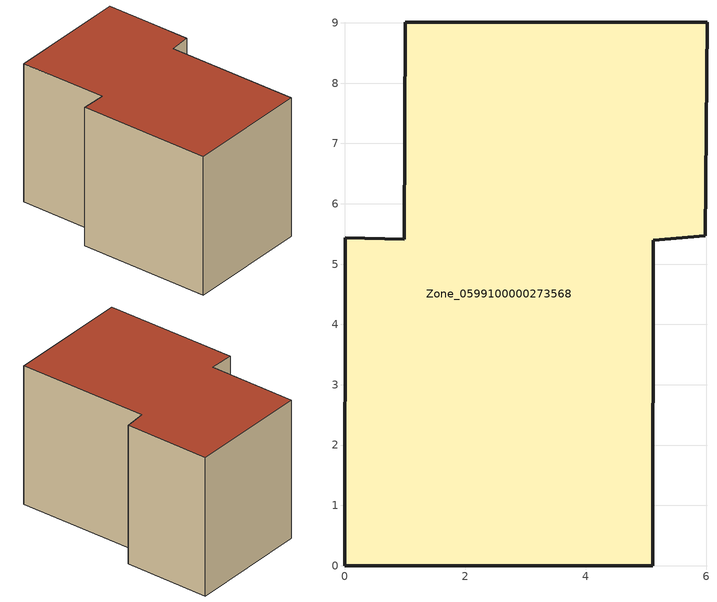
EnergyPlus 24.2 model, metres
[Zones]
Zone_0599100000273568
 floor ground (C_G): 5.11,0 0,0 0.01,5.44 0.99,5.41 1.01,9.01 6.01,9.01 5.98,5.47 5.12,5.4 z0
 wall outside (C_F): 0.99,5.41 0.01,5.44 0,0 5.11,0 5.12,5.4 5.98,5.47 6.01,9.01 1.01,9.01 0.99,5.41 z0:5.85
 roof outside (C_R): 6.01,9.01 1.01,9.01 0.99,5.41 0.01,5.44 0,0 5.11,0 5.12,5.4 5.98,5.47 z5.85
[BUILDING]
Pand.0599100000273568: North Axis=0; Terrain=City; Loads Convergence Tolerance Value=0.04; Temperature Convergence Tolerance Value=0.4; Solar Distribution=FullExterior; Maximum Number of Warmup Days=25; Minimum Number of Warmup Days=1
[Site:Location]
Rotterdam.The.Hague.AP_ZH_NLD Design_Conditions: Latitude=51.96; Longitude=4.45; Time Zone=1; Elevation=-4.5
[SITE:GROUNDTEMPERATURE:BUILDINGSURFACE]
18, 18, 18, 18, 18, 18, 18, 18, 18, 18, 18, 18
[MATERIAL] Thermal Absorptance=0.9; Solar Absorptance=0.7; Visible Absorptance=0.7
Name | Roughness | Thickness | Conductivity | Density | Specific Heat
G.TI.1946-1964 | MediumSmooth | 0.15 | 1 | 540 | 1210
F.TI.1946-1964 | Rough | 0.3 | 0.857143 | 1920 | 840
R.TI.1946-1964 | MediumRough | 0.2 | 0.277778 | 1500 | 1000
[CONSTRUCTION]
C_G: G.TI.1946-1964
C_F: F.TI.1946-1964
C_R: R.TI.1946-1964
[ZONE]
Zone_0599100000273568: Type=1; Multiplier=1; Ceiling Height=Autocalculate; Volume=Autocalculate; Floor Area=autocalculate; Part of Total Floor Area=Yes
[ZONEINFILTRATION:DESIGNFLOWRATE]
Infil_Zone_0599100000273568: Zone or ZoneList or Space or SpaceList=Zone_0599100000273568; Schedule=AlwaysOn; Design Flow Rate Calculation Method=Flow/Area; Flow Rate per Floor Area=0.003; Constant Term Coefficient=1; Temperature Term Coefficient=0; Velocity Term Coefficient=0; Velocity Squared Term Coefficient=0
[HVACTEMPLATE:ZONE:IDEALLOADSAIRSYSTEM]
Zone_0599100000273568: Maximum Heating Supply Air Temperature=50; Minimum Cooling Supply Air Temperature=13; Maximum Heating Supply Air Humidity Ratio=0.0156; Minimum Cooling Supply Air Humidity Ratio=0.0077; Heating Limit=NoLimit; Cooling Limit=NoLimit; Dehumidification Control Type=ConstantSensibleHeatRatio; Cooling Sensible Heat Ratio=0.7; Dehumidification Setpoint=60; Humidification Control Type=None; Humidification Setpoint=30; Outdoor Air Method=None; Outdoor Air Flow Rate per Person=0.00944; Outdoor Air Flow Rate per Zone Floor Area=0; Outdoor Air Flow Rate per Zone=0; Demand Controlled Ventilation Type=None; Outdoor Air Economizer Type=NoEconomizer; Heat Recovery Type=None; Sensible Heat Recovery Effectiveness=0.7; Latent Heat Recovery Effectiveness=0.65
[ZONECONTROL:THERMOSTAT]
ThermostatControl_Zone_0599100000273568: Zone or ZoneList=Zone_0599100000273568; Control Type Schedule=DualSetpointControlType; Control 1=Thermostat_Zone_0599100000273568; Temperature Difference Between Cutout And Setpoint=0
[THERMOSTATSETPOINT:DUALSETPOINT]
Thermostat_Zone_0599100000273568: Heating Setpoint Temperature Schedule=HeatingSetpoint_Zone_0599100000273568; Cooling Setpoint Temperature Schedule=CoolingSetpoint_Zone_0599100000273568
[SCHEDULE:COMPACT]
HeatingSetpoint_Zone_0599100000273568: Through: 12/31, For: AllDays, Until: 24:00, 21
CoolingSetpoint_Zone_0599100000273568: Through: 12/31, For: AllDays, Until: 24:00, 24
DualSetpointControlType: Through: 12/31, For: AllDays, Until: 24:00, 4
AlwaysOn: Through: 12/31, For: AllDays, Until: 24:00, 1
